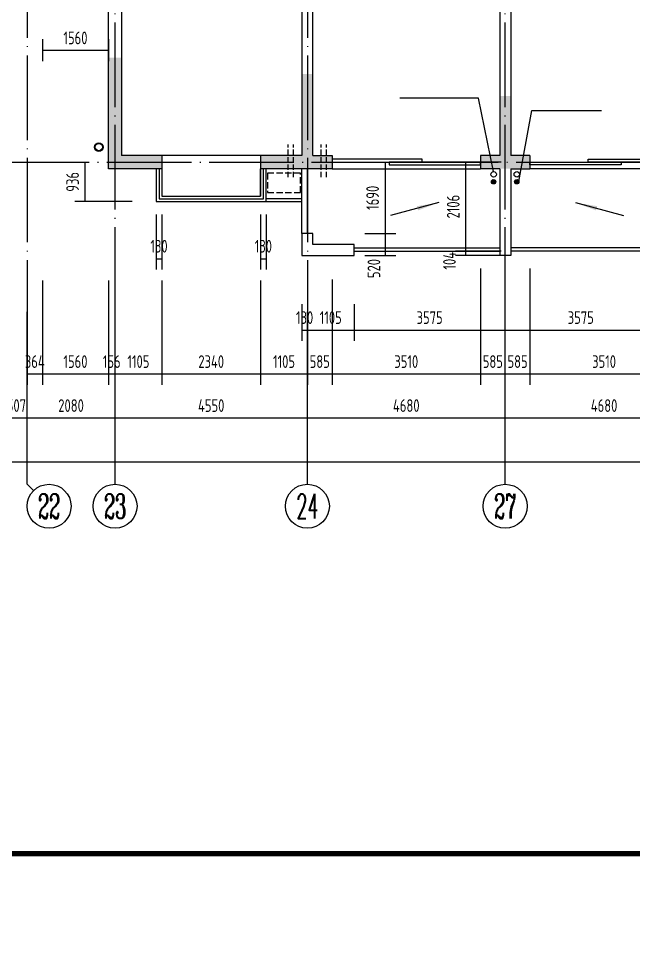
# Model space of a CAD drawing. Extents: x -726032 to 135930, y -151624 to 587044.
# Drawn here: x -339008 to -324450, y 444881 to 466554 of the extents above; entities that cross this region are included whole.
import ezdxf
from ezdxf.enums import TextEntityAlignment as Align

# ---------------------------------------------------------------- set-up
doc = ezdxf.new("R2010")
doc.units = 0
doc.header["$LTSCALE"] = 1000
doc.header["$MEASUREMENT"] = 0
doc.linetypes.add('DASH', pattern=[0.35, 0.25, -0.1])
doc.linetypes.add('DOTE', pattern=[2.42, 2, -0.2, 0.02, -0.2])
doc.layers.get('0').update_dxf_attribs({"linetype": 'CONTINUOUS'})
doc.layers.get('DEFPOINTS').update_dxf_attribs({"color": 1, "linetype": 'CONTINUOUS'})
for name, color, linetype in [('AXIS', 245, 'CONTINUOUS'), ('AXIS_TEXT', 7, 'CONTINUOUS'), ('COLUMN', 170, 'CONTINUOUS'), ('DOTE', 8, 'DOTE'), ('GROUND', 45, 'CONTINUOUS'), ('PUB_DIM', 245, 'CONTINUOUS'), ('PUB_TITLE', 1, 'CONTINUOUS'), ('ROOF', 4, 'CONTINUOUS'), ('WALL', 255, 'CONTINUOUS'), ('WINDOW', 155, 'CONTINUOUS'), ('引线', 213, 'CONTINUOUS'), ('空调', 245, 'CONTINUOUS'), ('雨水管', 20, 'CONTINUOUS')]:
    doc.layers.add(name, color=color, linetype=linetype)
doc.styles.add('COMPLEX', font='COMPLEX')
doc.styles.add('DIM_FONT', font='isocp.shx', dxfattribs={"width": 0.8})
doc.dimstyles.new('AXIS', dxfattribs={"dimtxt": 300, "dimasz": 1, "dimexe": 250, "dimexo": 300, "dimgap": 150, "dimtad": 1, "dimdec": 0, "dimzin": 0, "dimdsep": 46, "dimtxsty": 'DIM_FONT', "dimcen": 0.09, "dimse1": 1, "dimse2": 1, "dimclrt": 142, "dimadec": 0, "dimazin": 0, "dimtfac": 1, "dimtdec": 0, "dimtix": 1, "dimtmove": 2, "dimatfit": 3, "dimfxl": 1, "dimtolj": 1, "dimtzin": 0, "dimarcsym": 0})
doc.dimstyles.new('DIMA', dxfattribs={"dimtxt": 300, "dimasz": 1, "dimexe": 250, "dimexo": 300, "dimgap": 150, "dimtad": 1, "dimdec": 0, "dimzin": 0, "dimdsep": 46, "dimtxsty": 'DIM_FONT', "dimcen": 0.09, "dimse1": 1, "dimclrt": 142, "dimadec": 0, "dimazin": 0, "dimtfac": 1, "dimtdec": 0, "dimtix": 1, "dimtmove": 2, "dimatfit": 3, "dimfxl": 1, "dimtolj": 1, "dimtzin": 0, "dimarcsym": 0})
doc.dimstyles.new('DIMB', dxfattribs={"dimtxt": 300, "dimasz": 1, "dimexe": 250, "dimexo": 300, "dimgap": 150, "dimtad": 1, "dimdec": 0, "dimzin": 0, "dimdsep": 46, "dimtxsty": 'DIM_FONT', "dimcen": 0.09, "dimse2": 1, "dimclrt": 142, "dimadec": 0, "dimazin": 0, "dimtfac": 1, "dimtdec": 0, "dimtix": 1, "dimtmove": 2, "dimatfit": 3, "dimfxl": 1, "dimtolj": 1, "dimtzin": 0, "dimarcsym": 0})
doc.dimstyles.new('DIMN', dxfattribs={"dimtxt": 300, "dimasz": 1, "dimexe": 250, "dimexo": 300, "dimgap": 150, "dimtad": 1, "dimdec": 0, "dimzin": 0, "dimdsep": 46, "dimtxsty": 'DIM_FONT', "dimcen": 0.09, "dimclrt": 142, "dimadec": 0, "dimazin": 0, "dimtfac": 1, "dimtdec": 0, "dimtix": 1, "dimtmove": 2, "dimatfit": 3, "dimfxl": 1, "dimtolj": 1, "dimtzin": 0, "dimarcsym": 0})

# ---------------------------------------------------------------- blocks, each defined once
blk = doc.blocks.new('*D502')
at = {"layer": 'DEFPOINTS', "color": 0, "transparency": 16777216}
for p in [(-326905, 460938), (-323395, 460678), (-326905, 458135)]:
    blk.add_point(p, dxfattribs=at)
at = {"layer": 'PUB_DIM', "color": 0, "lineweight": -2, "transparency": 16777216}
for p, q in [((-326905, 460638), (-326905, 457885)), ((-323395, 460378), (-323395, 457885)), ((-323396, 458135), (-326904, 458135))]:
    blk.add_line(p, q, dxfattribs=at)
at = {"layer": 'PUB_DIM', "color": 0, "transparency": 16777216}
for points in [[(-326904, 458135), (-326904, 458134), (-326905, 458135)], [(-323396, 458135), (-323396, 458134), (-323395, 458135)]]:
    blk.add_solid(points, dxfattribs=at)
at = {"layer": 'PUB_DIM', "color": 142, "transparency": 16777216, "insert": (-325150, 458435), "char_height": 300, "attachment_point": 5, "style": 'DIM_FONT'}
blk.add_mtext('\\A1;3510', dxfattribs=at)
blk = doc.blocks.new('*D3173')
at = {"layer": 'AXIS', "color": 0, "lineweight": -2, "transparency": 16777216}
blk.add_line((-322811, 457095), (-327489, 457095), dxfattribs=at)
at = {"layer": 'AXIS', "color": 0, "transparency": 16777216}
for points in [[(-327489, 457095), (-327489, 457094), (-327490, 457095)], [(-322811, 457095), (-322811, 457094), (-322810, 457095)]]:
    blk.add_solid(points, dxfattribs=at)
at = {"layer": 'DEFPOINTS', "color": 0, "transparency": 16777216}
for p in [(-327490, 459612), (-322810, 459612), (-327490, 457095)]:
    blk.add_point(p, dxfattribs=at)
at = {"layer": 'AXIS', "color": 142, "transparency": 16777216, "insert": (-325150, 457395), "char_height": 300, "attachment_point": 5, "style": 'DIM_FONT'}
blk.add_mtext('\\A1;4680', dxfattribs=at)
blk = doc.blocks.new('*D1741')
at = {"layer": 'DEFPOINTS', "color": 0, "transparency": 16777216}
for p in [(-327490, 460094), (-323915, 460094), (-323915, 459175)]:
    blk.add_point(p, dxfattribs=at)
at = {"layer": 'PUB_DIM', "color": 0, "lineweight": -2, "transparency": 16777216}
for p, q in [((-323915, 459794), (-323915, 458925)), ((-327489, 459175), (-323916, 459175))]:
    blk.add_line(p, q, dxfattribs=at)
at = {"layer": 'PUB_DIM', "color": 0, "transparency": 16777216}
for points in [[(-327489, 459175), (-327489, 459174), (-327490, 459175)], [(-323916, 459175), (-323916, 459174), (-323915, 459175)]]:
    blk.add_solid(points, dxfattribs=at)
at = {"layer": 'PUB_DIM', "color": 142, "transparency": 16777216, "insert": (-325702, 459475), "char_height": 300, "attachment_point": 5, "style": 'DIM_FONT'}
blk.add_mtext('\\A1;3575', dxfattribs=at)
blk = doc.blocks.new('*D504')
at = {"layer": 'AXIS', "color": 0, "lineweight": -2, "transparency": 16777216}
for p, q in [((-384703, 459312), (-384703, 455805)), ((-316024, 459312), (-316024, 455805)), ((-316025, 456055), (-384702, 456055))]:
    blk.add_line(p, q, dxfattribs=at)
at = {"layer": 'AXIS', "color": 0, "transparency": 16777216}
for points in [[(-384702, 456055), (-384702, 456054), (-384703, 456055)], [(-316025, 456055), (-316025, 456054), (-316024, 456055)]]:
    blk.add_solid(points, dxfattribs=at)
at = {"layer": 'DEFPOINTS', "color": 0, "transparency": 16777216}
for p in [(-384703, 459612), (-316024, 459612), (-384703, 456055)]:
    blk.add_point(p, dxfattribs=at)
at = {"layer": 'AXIS', "color": 142, "transparency": 16777216, "insert": (-350363, 456355), "char_height": 300, "attachment_point": 5, "style": 'DIM_FONT'}
blk.add_mtext('\\A1;68679', dxfattribs=at)
blk = doc.blocks.new('*D3592')
at = {"layer": 'DEFPOINTS', "color": 0, "transparency": 16777216}
for p in [(-327490, 460938), (-326905, 460938), (-327490, 458135)]:
    blk.add_point(p, dxfattribs=at)
at = {"layer": 'PUB_DIM', "color": 0, "lineweight": -2, "transparency": 16777216}
for p, q in [((-326905, 460638), (-326905, 457885)), ((-327491, 458135), (-327492, 458135)), ((-326905, 458135), (-327490, 458135)), ((-326904, 458135), (-326903, 458135))]:
    blk.add_line(p, q, dxfattribs=at)
at = {"layer": 'PUB_DIM', "color": 0, "transparency": 16777216}
for points in [[(-327491, 458135), (-327491, 458134), (-327490, 458135)], [(-326904, 458135), (-326904, 458134), (-326905, 458135)]]:
    blk.add_solid(points, dxfattribs=at)
at = {"layer": 'PUB_DIM', "color": 142, "transparency": 16777216, "insert": (-327197, 458435), "char_height": 300, "attachment_point": 5, "style": 'DIM_FONT'}
blk.add_mtext('\\A1;585', dxfattribs=at)
blk = doc.blocks.new('*D1836')
at = {"layer": 'DEFPOINTS', "color": 0, "transparency": 16777216}
for p in [(-328075, 460938), (-327490, 460938), (-328075, 458135)]:
    blk.add_point(p, dxfattribs=at)
at = {"layer": 'PUB_DIM', "color": 0, "lineweight": -2, "transparency": 16777216}
for p, q in [((-328075, 460638), (-328075, 457885)), ((-328076, 458135), (-328077, 458135)), ((-327490, 458135), (-328075, 458135)), ((-327489, 458135), (-327488, 458135))]:
    blk.add_line(p, q, dxfattribs=at)
at = {"layer": 'PUB_DIM', "color": 0, "transparency": 16777216}
for points in [[(-328076, 458135), (-328076, 458134), (-328075, 458135)], [(-327489, 458135), (-327489, 458134), (-327490, 458135)]]:
    blk.add_solid(points, dxfattribs=at)
at = {"layer": 'PUB_DIM', "color": 142, "transparency": 16777216, "insert": (-327782, 458435), "char_height": 300, "attachment_point": 5, "style": 'DIM_FONT'}
blk.add_mtext('\\A1;585', dxfattribs=at)
blk = doc.blocks.new('*D620')
at = {"layer": 'DEFPOINTS', "color": 0, "transparency": 16777216}
for p in [(-332170, 460678), (-331585, 460678), (-332170, 458135)]:
    blk.add_point(p, dxfattribs=at)
at = {"layer": 'PUB_DIM', "color": 0, "lineweight": -2, "transparency": 16777216}
for p, q in [((-332170, 460378), (-332170, 457885)), ((-331585, 460378), (-331585, 457885)), ((-332171, 458135), (-332172, 458135)), ((-331585, 458135), (-332170, 458135)), ((-331584, 458135), (-331583, 458135))]:
    blk.add_line(p, q, dxfattribs=at)
at = {"layer": 'PUB_DIM', "color": 0, "transparency": 16777216}
for points in [[(-332171, 458135), (-332171, 458134), (-332170, 458135)], [(-331584, 458135), (-331584, 458134), (-331585, 458135)]]:
    blk.add_solid(points, dxfattribs=at)
at = {"layer": 'PUB_DIM', "color": 142, "transparency": 16777216, "insert": (-331877, 458435), "char_height": 300, "attachment_point": 5, "style": 'DIM_FONT'}
blk.add_mtext('\\A1;585', dxfattribs=at)
blk = doc.blocks.new('*D1837')
at = {"layer": 'DEFPOINTS', "color": 0, "transparency": 16777216}
for p in [(-332170, 460094), (-331065, 460094), (-331065, 459175)]:
    blk.add_point(p, dxfattribs=at)
at = {"layer": 'PUB_DIM', "color": 0, "lineweight": -2, "transparency": 16777216}
for p, q in [((-331065, 459794), (-331065, 458925)), ((-332169, 459175), (-331066, 459175))]:
    blk.add_line(p, q, dxfattribs=at)
at = {"layer": 'PUB_DIM', "color": 0, "transparency": 16777216}
for points in [[(-332169, 459175), (-332169, 459174), (-332170, 459175)], [(-331066, 459175), (-331066, 459174), (-331065, 459175)]]:
    blk.add_solid(points, dxfattribs=at)
at = {"layer": 'PUB_DIM', "color": 142, "transparency": 16777216, "insert": (-331617, 459475), "char_height": 300, "attachment_point": 5, "style": 'DIM_FONT'}
blk.add_mtext('\\A1;1105', dxfattribs=at)
blk = doc.blocks.new('*D3593')
at = {"layer": 'DEFPOINTS', "color": 0, "transparency": 16777216}
for p in [(-332300, 460094), (-332170, 460094), (-332170, 459175)]:
    blk.add_point(p, dxfattribs=at)
at = {"layer": 'PUB_DIM', "color": 0, "lineweight": -2, "transparency": 16777216}
for p, q in [((-332300, 459794), (-332300, 458925)), ((-332301, 459175), (-332302, 459175)), ((-332300, 459175), (-332170, 459175)), ((-332169, 459175), (-332168, 459175))]:
    blk.add_line(p, q, dxfattribs=at)
at = {"layer": 'PUB_DIM', "color": 0, "transparency": 16777216}
for points in [[(-332301, 459175), (-332301, 459174), (-332300, 459175)], [(-332169, 459175), (-332169, 459174), (-332170, 459175)]]:
    blk.add_solid(points, dxfattribs=at)
at = {"layer": 'PUB_DIM', "color": 142, "transparency": 16777216, "insert": (-332235, 459475), "char_height": 300, "attachment_point": 5, "style": 'DIM_FONT'}
blk.add_mtext('\\A1;130', dxfattribs=at)
blk = doc.blocks.new('*D621')
at = {"layer": 'DEFPOINTS', "color": 0, "transparency": 16777216}
for p in [(-328075, 460938), (-331585, 460678), (-331585, 458135)]:
    blk.add_point(p, dxfattribs=at)
at = {"layer": 'PUB_DIM', "color": 0, "lineweight": -2, "transparency": 16777216}
for p, q in [((-328075, 460638), (-328075, 457885)), ((-331585, 460378), (-331585, 457885)), ((-328076, 458135), (-331584, 458135))]:
    blk.add_line(p, q, dxfattribs=at)
at = {"layer": 'PUB_DIM', "color": 0, "transparency": 16777216}
for points in [[(-331584, 458135), (-331584, 458134), (-331585, 458135)], [(-328076, 458135), (-328076, 458134), (-328075, 458135)]]:
    blk.add_solid(points, dxfattribs=at)
at = {"layer": 'PUB_DIM', "color": 142, "transparency": 16777216, "insert": (-329830, 458435), "char_height": 300, "attachment_point": 5, "style": 'DIM_FONT'}
blk.add_mtext('\\A1;3510', dxfattribs=at)
blk = doc.blocks.new('*D3594')
at = {"layer": 'DEFPOINTS', "color": 0, "transparency": 16777216}
for p in [(-331065, 460094), (-327490, 460094), (-327490, 459175)]:
    blk.add_point(p, dxfattribs=at)
at = {"layer": 'PUB_DIM', "color": 0, "lineweight": -2, "transparency": 16777216}
for p, q in [((-331065, 459794), (-331065, 458925)), ((-331064, 459175), (-327491, 459175))]:
    blk.add_line(p, q, dxfattribs=at)
at = {"layer": 'PUB_DIM', "color": 0, "transparency": 16777216}
for points in [[(-331064, 459175), (-331064, 459174), (-331065, 459175)], [(-327491, 459175), (-327491, 459174), (-327490, 459175)]]:
    blk.add_solid(points, dxfattribs=at)
at = {"layer": 'PUB_DIM', "color": 142, "transparency": 16777216, "insert": (-329277, 459475), "char_height": 300, "attachment_point": 5, "style": 'DIM_FONT'}
blk.add_mtext('\\A1;3575', dxfattribs=at)
blk = doc.blocks.new('*D3595')
at = {"layer": 'DEFPOINTS', "color": 0, "transparency": 16777216}
for p in [(-336720, 460652), (-335615, 460652), (-336720, 458135)]:
    blk.add_point(p, dxfattribs=at)
at = {"layer": 'PUB_DIM', "color": 0, "lineweight": -2, "transparency": 16777216}
for p, q in [((-335615, 460352), (-335615, 457885)), ((-335616, 458135), (-336719, 458135))]:
    blk.add_line(p, q, dxfattribs=at)
at = {"layer": 'PUB_DIM', "color": 0, "transparency": 16777216}
for points in [[(-336719, 458135), (-336719, 458134), (-336720, 458135)], [(-335616, 458135), (-335616, 458134), (-335615, 458135)]]:
    blk.add_solid(points, dxfattribs=at)
at = {"layer": 'PUB_DIM', "color": 142, "transparency": 16777216, "insert": (-336167, 458435), "char_height": 300, "attachment_point": 5, "style": 'DIM_FONT'}
blk.add_mtext('\\A1;1105', dxfattribs=at)
blk = doc.blocks.new('*D623')
at = {"layer": 'DEFPOINTS', "color": 0, "transparency": 16777216}
for p in [(-338800, 460652), (-338436, 460652), (-338800, 458135)]:
    blk.add_point(p, dxfattribs=at)
at = {"layer": 'PUB_DIM', "color": 0, "lineweight": -2, "transparency": 16777216}
for p, q in [((-338800, 460352), (-338800, 457885)), ((-338436, 460352), (-338436, 457885)), ((-338801, 458135), (-338802, 458135)), ((-338436, 458135), (-338800, 458135)), ((-338435, 458135), (-338434, 458135))]:
    blk.add_line(p, q, dxfattribs=at)
at = {"layer": 'PUB_DIM', "color": 0, "transparency": 16777216}
for points in [[(-338801, 458135), (-338801, 458134), (-338800, 458135)], [(-338435, 458135), (-338435, 458134), (-338436, 458135)]]:
    blk.add_solid(points, dxfattribs=at)
at = {"layer": 'PUB_DIM', "color": 142, "transparency": 16777216, "insert": (-338618, 458435), "char_height": 300, "attachment_point": 5, "style": 'DIM_FONT'}
blk.add_mtext('\\A1;364', dxfattribs=at)
blk = doc.blocks.new('*D624')
at = {"layer": 'DEFPOINTS', "color": 0, "transparency": 16777216}
for p in [(-338436, 460652), (-336876, 460652), (-338436, 458135)]:
    blk.add_point(p, dxfattribs=at)
at = {"layer": 'PUB_DIM', "color": 0, "lineweight": -2, "transparency": 16777216}
for p, q in [((-338436, 460352), (-338436, 457885)), ((-336876, 460352), (-336876, 457885)), ((-336877, 458135), (-338435, 458135))]:
    blk.add_line(p, q, dxfattribs=at)
at = {"layer": 'PUB_DIM', "color": 0, "transparency": 16777216}
for points in [[(-338435, 458135), (-338435, 458134), (-338436, 458135)], [(-336877, 458135), (-336877, 458134), (-336876, 458135)]]:
    blk.add_solid(points, dxfattribs=at)
at = {"layer": 'PUB_DIM', "color": 142, "transparency": 16777216, "insert": (-337656, 458435), "char_height": 300, "attachment_point": 5, "style": 'DIM_FONT'}
blk.add_mtext('\\A1;1560', dxfattribs=at)
blk = doc.blocks.new('*D1838')
at = {"layer": 'DEFPOINTS', "color": 0, "transparency": 16777216}
for p in [(-336876, 460652), (-336720, 460652), (-336876, 458135)]:
    blk.add_point(p, dxfattribs=at)
at = {"layer": 'PUB_DIM', "color": 0, "lineweight": -2, "transparency": 16777216}
for p, q in [((-336876, 460352), (-336876, 457885)), ((-336877, 458135), (-336878, 458135)), ((-336720, 458135), (-336876, 458135)), ((-336719, 458135), (-336718, 458135))]:
    blk.add_line(p, q, dxfattribs=at)
at = {"layer": 'PUB_DIM', "color": 0, "transparency": 16777216}
for points in [[(-336877, 458135), (-336877, 458134), (-336876, 458135)], [(-336719, 458135), (-336719, 458134), (-336720, 458135)]]:
    blk.add_solid(points, dxfattribs=at)
at = {"layer": 'PUB_DIM', "color": 142, "transparency": 16777216, "insert": (-336798, 458435), "char_height": 300, "attachment_point": 5, "style": 'DIM_FONT'}
blk.add_mtext('\\A1;156', dxfattribs=at)
blk = doc.blocks.new('*D1839')
at = {"layer": 'DEFPOINTS', "color": 0, "transparency": 16777216}
for p in [(-333275, 460652), (-332170, 460678), (-333275, 458135)]:
    blk.add_point(p, dxfattribs=at)
at = {"layer": 'PUB_DIM', "color": 0, "lineweight": -2, "transparency": 16777216}
for p, q in [((-333275, 460352), (-333275, 457885)), ((-332171, 458135), (-333274, 458135))]:
    blk.add_line(p, q, dxfattribs=at)
at = {"layer": 'PUB_DIM', "color": 0, "transparency": 16777216}
for points in [[(-333274, 458135), (-333274, 458134), (-333275, 458135)], [(-332171, 458135), (-332171, 458134), (-332170, 458135)]]:
    blk.add_solid(points, dxfattribs=at)
at = {"layer": 'PUB_DIM', "color": 142, "transparency": 16777216, "insert": (-332722, 458435), "char_height": 300, "attachment_point": 5, "style": 'DIM_FONT'}
blk.add_mtext('\\A1;1105', dxfattribs=at)
blk = doc.blocks.new('*D625')
at = {"layer": 'DEFPOINTS', "color": 0, "transparency": 16777216}
for p in [(-335615, 460652), (-333275, 460652), (-335615, 458135)]:
    blk.add_point(p, dxfattribs=at)
at = {"layer": 'PUB_DIM', "color": 0, "lineweight": -2, "transparency": 16777216}
for p, q in [((-335615, 460352), (-335615, 457885)), ((-333275, 460352), (-333275, 457885)), ((-333276, 458135), (-335614, 458135))]:
    blk.add_line(p, q, dxfattribs=at)
at = {"layer": 'PUB_DIM', "color": 0, "transparency": 16777216}
for points in [[(-335614, 458135), (-335614, 458134), (-335615, 458135)], [(-333276, 458135), (-333276, 458134), (-333275, 458135)]]:
    blk.add_solid(points, dxfattribs=at)
at = {"layer": 'PUB_DIM', "color": 142, "transparency": 16777216, "insert": (-334445, 458435), "char_height": 300, "attachment_point": 5, "style": 'DIM_FONT'}
blk.add_mtext('\\A1;2340', dxfattribs=at)
blk = doc.blocks.new('*D3204')
at = {"layer": 'AXIS', "color": 0, "lineweight": -2, "transparency": 16777216}
blk.add_line((-332171, 457095), (-336719, 457095), dxfattribs=at)
at = {"layer": 'AXIS', "color": 0, "transparency": 16777216}
for points in [[(-336719, 457095), (-336719, 457094), (-336720, 457095)], [(-332171, 457095), (-332171, 457094), (-332170, 457095)]]:
    blk.add_solid(points, dxfattribs=at)
at = {"layer": 'DEFPOINTS', "color": 0, "transparency": 16777216}
for p in [(-336720, 459612), (-332170, 459612), (-336720, 457095)]:
    blk.add_point(p, dxfattribs=at)
at = {"layer": 'AXIS', "color": 142, "transparency": 16777216, "insert": (-334445, 457395), "char_height": 300, "attachment_point": 5, "style": 'DIM_FONT'}
blk.add_mtext('\\A1;4550', dxfattribs=at)
blk = doc.blocks.new('_AXISO')
blk.add_circle((0, 0), 0.5)
at = {"layer": 'AXIS_TEXT', "style": 'COMPLEX', "width": 1.041667}
blk.add_attdef('A', text='', height=0.56, dxfattribs=at).set_placement((-0.25, -0.28), (0.25, -0.28), align=Align.FIT)
blk = doc.blocks.new('*D3205')
at = {"layer": 'AXIS', "color": 0, "lineweight": -2, "transparency": 16777216}
for p, q in [((-339308, 457095), (-339309, 457095)), ((-338800, 457095), (-339307, 457095)), ((-338799, 457095), (-338798, 457095))]:
    blk.add_line(p, q, dxfattribs=at)
at = {"layer": 'AXIS', "color": 0, "transparency": 16777216}
for points in [[(-339308, 457095), (-339308, 457094), (-339307, 457095)], [(-338799, 457095), (-338799, 457094), (-338800, 457095)]]:
    blk.add_solid(points, dxfattribs=at)
at = {"layer": 'DEFPOINTS', "color": 0, "transparency": 16777216}
for p in [(-339307, 459612), (-338800, 459612), (-339307, 457095)]:
    blk.add_point(p, dxfattribs=at)
at = {"layer": 'AXIS', "color": 142, "transparency": 16777216, "insert": (-339053, 457395), "char_height": 300, "attachment_point": 5, "style": 'DIM_FONT'}
blk.add_mtext('\\A1;507', dxfattribs=at)
blk = doc.blocks.new('*D3206')
at = {"layer": 'AXIS', "color": 0, "lineweight": -2, "transparency": 16777216}
blk.add_line((-336721, 457095), (-338799, 457095), dxfattribs=at)
at = {"layer": 'AXIS', "color": 0, "transparency": 16777216}
for points in [[(-338799, 457095), (-338799, 457094), (-338800, 457095)], [(-336721, 457095), (-336721, 457094), (-336720, 457095)]]:
    blk.add_solid(points, dxfattribs=at)
at = {"layer": 'DEFPOINTS', "color": 0, "transparency": 16777216}
for p in [(-338800, 459612), (-336720, 459612), (-338800, 457095)]:
    blk.add_point(p, dxfattribs=at)
at = {"layer": 'AXIS', "color": 142, "transparency": 16777216, "insert": (-337760, 457395), "char_height": 300, "attachment_point": 5, "style": 'DIM_FONT'}
blk.add_mtext('\\A1;2080', dxfattribs=at)
blk = doc.blocks.new('_AXISO1')
blk.add_line((0.354, -0.146), (0.5, 0))
blk.add_circle((0, -0.5), 0.5)
at = {"layer": 'AXIS_TEXT', "style": 'COMPLEX', "width": 1.041667}
blk.add_attdef('A', text='', height=0.56, dxfattribs=at).set_placement((-0.25, -0.78), (0.25, -0.78), align=Align.FIT)
blk = doc.blocks.new('*D3209')
at = {"layer": 'AXIS', "color": 0, "lineweight": -2, "transparency": 16777216}
blk.add_line((-327491, 457095), (-332169, 457095), dxfattribs=at)
at = {"layer": 'AXIS', "color": 0, "transparency": 16777216}
for points in [[(-332169, 457095), (-332169, 457094), (-332170, 457095)], [(-327491, 457095), (-327491, 457094), (-327490, 457095)]]:
    blk.add_solid(points, dxfattribs=at)
at = {"layer": 'DEFPOINTS', "color": 0, "transparency": 16777216}
for p in [(-332170, 459612), (-327490, 459612), (-332170, 457095)]:
    blk.add_point(p, dxfattribs=at)
at = {"layer": 'AXIS', "color": 142, "transparency": 16777216, "insert": (-329830, 457395), "char_height": 300, "attachment_point": 5, "style": 'DIM_FONT'}
blk.add_mtext('\\A1;4680', dxfattribs=at)
blk = doc.blocks.new('*D3599')
at = {"layer": 'DEFPOINTS', "color": 0, "transparency": 16777216}
for p in [(-337425, 463154), (-336017, 463154), (-336017, 462218)]:
    blk.add_point(p, dxfattribs=at)
at = {"layer": 'PUB_DIM', "color": 0, "lineweight": -2, "transparency": 16777216}
for p, q in [((-337425, 462219), (-337425, 463153)), ((-336317, 462218), (-337675, 462218))]:
    blk.add_line(p, q, dxfattribs=at)
at = {"layer": 'PUB_DIM', "color": 0, "transparency": 16777216}
for points in [[(-337425, 463153), (-337424, 463153), (-337425, 463154)], [(-337425, 462219), (-337424, 462219), (-337425, 462218)]]:
    blk.add_solid(points, dxfattribs=at)
at = {"layer": 'PUB_DIM', "color": 142, "transparency": 16777216, "insert": (-337725, 462686), "char_height": 300, "attachment_point": 5, "rotation": 90, "style": 'DIM_FONT'}
blk.add_mtext('\\A1;936', dxfattribs=at)
blk = doc.blocks.new('*D630')
at = {"layer": 'DEFPOINTS', "color": 0, "transparency": 16777216}
for p in [(-338436, 466364), (-336876, 466364), (-338436, 465790)]:
    blk.add_point(p, dxfattribs=at)
at = {"layer": 'PUB_DIM', "color": 0, "lineweight": -2, "transparency": 16777216}
for p, q in [((-338436, 466064), (-338436, 465540)), ((-336876, 466064), (-336876, 465540)), ((-336877, 465790), (-338435, 465790))]:
    blk.add_line(p, q, dxfattribs=at)
at = {"layer": 'PUB_DIM', "color": 0, "transparency": 16777216}
for points in [[(-338435, 465790), (-338435, 465790), (-338436, 465790)], [(-336877, 465790), (-336877, 465790), (-336876, 465790)]]:
    blk.add_solid(points, dxfattribs=at)
at = {"layer": 'PUB_DIM', "color": 142, "transparency": 16777216, "insert": (-337656, 466090), "char_height": 300, "attachment_point": 5, "style": 'DIM_FONT'}
blk.add_mtext('\\A1;1560', dxfattribs=at)
blk = doc.blocks.new('*D648')
at = {"layer": 'DEFPOINTS', "color": 0, "transparency": 16777216}
for p in [(-328418, 461048), (-327284, 461048), (-327284, 460944)]:
    blk.add_point(p, dxfattribs=at)
at = {"layer": 'PUB_DIM', "color": 0, "lineweight": -2, "transparency": 16777216}
for p, q in [((-327584, 461048), (-328668, 461048)), ((-328418, 461049), (-328418, 461050)), ((-328418, 460944), (-328418, 461048)), ((-327584, 460944), (-328668, 460944)), ((-328418, 460943), (-328418, 460942))]:
    blk.add_line(p, q, dxfattribs=at)
at = {"layer": 'PUB_DIM', "color": 0, "transparency": 16777216}
for points in [[(-328418, 461049), (-328417, 461049), (-328418, 461048)], [(-328418, 460943), (-328417, 460943), (-328418, 460944)]]:
    blk.add_solid(points, dxfattribs=at)
at = {"layer": 'PUB_DIM', "color": 142, "transparency": 16777216, "insert": (-328808, 460820), "char_height": 300, "attachment_point": 5, "rotation": 90, "style": 'DIM_FONT'}
blk.add_mtext('\\A1;104', dxfattribs=at)
blk = doc.blocks.new('*D650')
at = {"layer": 'DEFPOINTS', "color": 0, "transparency": 16777216}
for p in [(-328418, 463154), (-327284, 463154), (-327284, 461048)]:
    blk.add_point(p, dxfattribs=at)
at = {"layer": 'PUB_DIM', "color": 0, "lineweight": -2, "transparency": 16777216}
for p, q in [((-327584, 463154), (-328668, 463154)), ((-328418, 461049), (-328418, 463153)), ((-327584, 461048), (-328668, 461048))]:
    blk.add_line(p, q, dxfattribs=at)
at = {"layer": 'PUB_DIM', "color": 0, "transparency": 16777216}
for points in [[(-328418, 463153), (-328417, 463153), (-328418, 463154)], [(-328418, 461049), (-328417, 461049), (-328418, 461048)]]:
    blk.add_solid(points, dxfattribs=at)
at = {"layer": 'PUB_DIM', "color": 142, "transparency": 16777216, "insert": (-328718, 462101), "char_height": 300, "attachment_point": 5, "rotation": 90, "style": 'DIM_FONT'}
blk.add_mtext('\\A1;2106', dxfattribs=at)
blk = doc.blocks.new('*D651')
at = {"layer": 'DEFPOINTS', "color": 0, "transparency": 16777216}
for p in [(-331108, 461464), (-331108, 460944), (-330326, 460944)]:
    blk.add_point(p, dxfattribs=at)
at = {"layer": 'PUB_DIM', "color": 0, "lineweight": -2, "transparency": 16777216}
for p, q in [((-330808, 461464), (-330076, 461464)), ((-330326, 461463), (-330326, 460945)), ((-330808, 460944), (-330076, 460944))]:
    blk.add_line(p, q, dxfattribs=at)
at = {"layer": 'PUB_DIM', "color": 0, "transparency": 16777216}
for points in [[(-330326, 461463), (-330326, 461463), (-330326, 461464)], [(-330326, 460945), (-330326, 460945), (-330326, 460944)]]:
    blk.add_solid(points, dxfattribs=at)
at = {"layer": 'PUB_DIM', "color": 142, "transparency": 16777216, "insert": (-330595, 460636), "char_height": 300, "attachment_point": 5, "rotation": 90, "style": 'DIM_FONT'}
blk.add_mtext('\\A1;520', dxfattribs=at)
blk = doc.blocks.new('*D653')
at = {"layer": 'DEFPOINTS', "color": 0, "transparency": 16777216}
for p in [(-331290, 463154), (-331108, 461464), (-330326, 461464)]:
    blk.add_point(p, dxfattribs=at)
at = {"layer": 'PUB_DIM', "color": 0, "lineweight": -2, "transparency": 16777216}
for p, q in [((-330990, 463154), (-330076, 463154)), ((-330326, 463153), (-330326, 461465)), ((-330808, 461464), (-330076, 461464))]:
    blk.add_line(p, q, dxfattribs=at)
at = {"layer": 'PUB_DIM', "color": 0, "transparency": 16777216}
for points in [[(-330326, 463153), (-330326, 463153), (-330326, 463154)], [(-330326, 461465), (-330326, 461465), (-330326, 461464)]]:
    blk.add_solid(points, dxfattribs=at)
at = {"layer": 'PUB_DIM', "color": 142, "transparency": 16777216, "insert": (-330626, 462309), "char_height": 300, "attachment_point": 5, "rotation": 90, "style": 'DIM_FONT'}
blk.add_mtext('\\A1;1690', dxfattribs=at)
blk = doc.blocks.new('*D655')
at = {"layer": 'DEFPOINTS', "color": 0, "transparency": 16777216}
for p in [(-335745, 462218), (-335615, 462218), (-335615, 460863)]:
    blk.add_point(p, dxfattribs=at)
at = {"layer": 'PUB_DIM', "color": 0, "lineweight": -2, "transparency": 16777216}
for p, q in [((-335745, 461918), (-335745, 460613)), ((-335615, 461918), (-335615, 460613)), ((-335746, 460863), (-335747, 460863)), ((-335745, 460863), (-335615, 460863)), ((-335614, 460863), (-335613, 460863))]:
    blk.add_line(p, q, dxfattribs=at)
at = {"layer": 'PUB_DIM', "color": 0, "transparency": 16777216}
for points in [[(-335746, 460864), (-335746, 460863), (-335745, 460863)], [(-335614, 460864), (-335614, 460863), (-335615, 460863)]]:
    blk.add_solid(points, dxfattribs=at)
at = {"layer": 'PUB_DIM', "color": 142, "transparency": 16777216, "insert": (-335680, 461163), "char_height": 300, "attachment_point": 5, "style": 'DIM_FONT'}
blk.add_mtext('\\A1;130', dxfattribs=at)
blk = doc.blocks.new('*D656')
at = {"layer": 'DEFPOINTS', "color": 0, "transparency": 16777216}
for p in [(-333275, 462218), (-333145, 462218), (-333145, 460863)]:
    blk.add_point(p, dxfattribs=at)
at = {"layer": 'PUB_DIM', "color": 0, "lineweight": -2, "transparency": 16777216}
for p, q in [((-333275, 461918), (-333275, 460613)), ((-333145, 461918), (-333145, 460613)), ((-333276, 460863), (-333277, 460863)), ((-333275, 460863), (-333145, 460863)), ((-333144, 460863), (-333143, 460863))]:
    blk.add_line(p, q, dxfattribs=at)
at = {"layer": 'PUB_DIM', "color": 0, "transparency": 16777216}
for points in [[(-333276, 460864), (-333276, 460863), (-333275, 460863)], [(-333144, 460864), (-333144, 460863), (-333145, 460863)]]:
    blk.add_solid(points, dxfattribs=at)
at = {"layer": 'PUB_DIM', "color": 142, "transparency": 16777216, "insert": (-333210, 461163), "char_height": 300, "attachment_point": 5, "style": 'DIM_FONT'}
blk.add_mtext('\\A1;130', dxfattribs=at)
blk = doc.blocks.new('_ARROW')
blk.add_solid([(0, 0), (-1, 0.1), (-1, -0.1)])

msp = doc.modelspace()

# ---------------------------------------------------------------- hatches: boundary and pattern name
at = {"layer": '雨水管'}
h = msp.add_hatch(dxfattribs=at)
h.set_pattern_fill('ANSI31', color=256, scale=130, style=0)
h.set_pattern_definition([(45, (-848519.378, 804719.422), (-11.4904852, 11.4904852), [])])
h.paths.add_polyline_path([(-327815.6, 462687.6, 1), (-327711.6, 462687.6, 1)])
h = msp.add_hatch(dxfattribs=at)
h.set_pattern_fill('ANSI31', color=256, scale=130, style=0)
h.set_pattern_definition([(135, (193539.637, 804719.422), (11.4904852, 11.4904852), [])])
h.paths.add_polyline_path([(-327268.2, 462687.6, 1), (-327164.2, 462687.6, 1)])

# ---------------------------------------------------------------- linework, layer by layer
at = {"layer": 'AXIS'}
for p, q in [((-338799.9, 455534.5), (-338799.9, 459611.9)), ((-336719.9, 455534.5), (-336719.9, 459611.9)), ((-332169.9, 455534.5), (-332169.9, 459611.9)), ((-327489.9, 455534.5), (-327489.9, 459611.9))]:
    msp.add_line(p, q, dxfattribs=at)
at = {"layer": 'COLUMN'}
for points in [[(-336875.9, 465624), (-336875.9, 462998), (-336563.9, 465624), (-336563.9, 463310)], [(-332299.9, 465234), (-332299.9, 463310), (-332039.9, 465234), (-332039.9, 463310)], [(-327619.9, 463310), (-327619.9, 464714), (-327359.9, 463310), (-327359.9, 464714)], [(-336875.9, 462998), (-336563.9, 463310), (-335614.9, 462998), (-335614.9, 463310)], [(-333274.9, 463310), (-333274.9, 462998), (-331584.9, 463310), (-331584.9, 462998)], [(-328074.9, 463310), (-328074.9, 462998), (-326904.9, 463310), (-326904.9, 462998)]]:
    msp.add_solid(points, dxfattribs=at)
at = {"layer": 'DOTE'}
for p, q in [((-338799.9, 487455.9), (-338799.9, 459611.9)), ((-332169.9, 487455.9), (-332169.9, 459611.9)), ((-327489.9, 459611.9), (-327489.9, 471994)), ((-336719.9, 459611.9), (-336719.9, 470954)), ((-385312.2, 463154), (-315680.4, 463154))]:
    msp.add_line(p, q, dxfattribs=at)
at = {"layer": 'GROUND'}
for p, q in [((-331584.9, 462998), (-328074.9, 462998)), ((-323394.9, 462998), (-326904.9, 462998))]:
    msp.add_line(p, q, dxfattribs=at)
at = {"layer": 'PUB_TITLE'}
for points, const_width in [([(-398815.4, 445498.4), (-302225.4, 445498.4), (-302225.4, 500098.4), (-398815.4, 500098.4)], 0.234), ([(-396215.4, 446798.4), (-303525.4, 446798.4), (-303525.4, 498798.4), (-396215.4, 498798.4)], 130), ([(-398815.4, 390898.4), (-302225.4, 390898.4), (-302225.4, 445498.4), (-398815.4, 445498.4)], 0.234)]:
    msp.add_lwpolyline(points, close=True, dxfattribs=dict(at, const_width=const_width))
at = {"layer": 'ROOF'}
for p, q in [((-332299.9, 461463.8), (-332299.9, 462998)), ((-332169.9, 461463.8), (-332169.9, 462998)), ((-333144.9, 462296), (-332299.9, 462296)), ((-333144.9, 462218), (-332299.9, 462218))]:
    msp.add_line(p, q, dxfattribs=at)
for points in [[(-331064.9, 461125.8), (-327619.9, 461125.8)], [(-331064.9, 461047.8), (-327619.9, 461047.8)], [(-323914.9, 461125.8), (-327359.9, 461125.8)], [(-323914.9, 461047.8), (-327359.9, 461047.8)]]:
    msp.add_lwpolyline(points, dxfattribs=at)
at = {"layer": 'WALL'}
for p, q in [((-327359.9, 471864), (-327359.9, 463310)), ((-336875.9, 462998), (-336875.9, 469784)), ((-332039.9, 463310), (-332039.9, 469498)), ((-327619.9, 469186), (-327619.9, 463310)), ((-336563.9, 468406), (-336563.9, 463310)), ((-332299.9, 468406), (-332299.9, 463310)), ((-335614.9, 463310), (-336563.9, 463310)), ((-335614.9, 463310), (-335614.9, 462998)), ((-333274.9, 463310), (-333274.9, 462998)), ((-332299.9, 463310), (-333274.9, 463310)), ((-332039.9, 463310), (-331584.9, 463310)), ((-331584.9, 463310), (-331584.9, 462998)), ((-328074.9, 463310), (-328074.9, 462998)), ((-327619.9, 463310), (-328074.9, 463310)), ((-326904.9, 463310), (-327359.9, 463310)), ((-326904.9, 463310), (-326904.9, 462998)), ((-335614.9, 462998), (-336875.9, 462998)), ((-331584.9, 462998), (-333274.9, 462998)), ((-327619.9, 462998), (-328074.9, 462998)), ((-327619.9, 462998), (-327619.9, 460944)), ((-327359.9, 462998), (-326904.9, 462998)), ((-327359.9, 462998), (-327359.9, 460944)), ((-327359.9, 460944), (-327619.9, 460944))]:
    msp.add_line(p, q, dxfattribs=at)
at = {"layer": 'WALL', "color": 255}
for p, q in [((-332299.9, 461463.8), (-332299.9, 460943.8)), ((-332039.9, 461203.8), (-332039.9, 461463.8)), ((-331064.9, 461203.8), (-332039.9, 461203.8)), ((-331064.9, 460943.8), (-331064.9, 461203.8)), ((-332299.9, 460943.8), (-331064.9, 460943.8))]:
    msp.add_line(p, q, dxfattribs=at)
at = {"layer": 'WALL', "color": 0}
msp.add_line((-332039.9, 461463.8), (-332299.9, 461463.8), dxfattribs=at)
at = {"layer": 'WINDOW'}
msp.add_line((-333274.9, 463310), (-335614.9, 463310), dxfattribs=at)
for points in [[(-331584.9, 463154), (-329452.9, 463154), (-329452.9, 463219), (-331584.9, 463219)], [(-323394.9, 463154), (-325526.9, 463154), (-325526.9, 463219), (-323394.9, 463219)], [(-330232.9, 463089), (-328074.9, 463089), (-328074.9, 463154), (-330232.9, 463154)], [(-324746.9, 463089), (-326904.9, 463089), (-326904.9, 463154), (-324746.9, 463154)]]:
    msp.add_lwpolyline(points, close=True, dxfattribs=at)
for points in [[(-335744.9, 462998), (-335744.9, 462218), (-333144.9, 462218), (-333144.9, 462998)], [(-335679.9, 462998), (-335679.9, 462283), (-333209.9, 462283), (-333209.9, 462998)], [(-335614.9, 462998), (-335614.9, 462348), (-333274.9, 462348), (-333274.9, 462998)], [(-333274.9, 462998), (-333274.9, 462348)]]:
    msp.add_lwpolyline(points, dxfattribs=at)
at = {"layer": '引线'}
for p, q in [((-327164.7, 462695.2), (-326861.5, 464372.5)), ((-326861.5, 464372.5), (-325213.9, 464372.5))]:
    msp.add_line(p, q, dxfattribs=at)
msp.add_lwpolyline([(-327763.6, 462930.2), (-328123.9, 464665.6), (-329985.8, 464665.6)], dxfattribs=at)
at = {"layer": '空调', "linetype": 'DASH', "ltscale": 0.5}
for p, q in [((-332624.9, 462798.3), (-332624.9, 463572.1)), ((-332494.9, 462798.3), (-332494.9, 463572.1)), ((-331844.9, 462798.3), (-331844.9, 463572.1)), ((-331714.9, 462798.3), (-331714.9, 463572.1))]:
    msp.add_line(p, q, dxfattribs=at)
at = {"layer": '空调', "linetype": 'DASH', "ltscale": 0.6}
msp.add_lwpolyline([(-333111.7, 462436.6), (-332331.7, 462436.6), (-332331.7, 462891.6), (-333111.7, 462891.6)], close=True, dxfattribs=at)
at = {"layer": '雨水管'}
for points in [[(-329062, 462194.4), (-330204, 461892.3)], [(-325829.3, 462194.4), (-324687.3, 461892.3)]]:
    msp.add_lwpolyline(points, dxfattribs=at)
for centre, radius in [((-337103.5, 463507.6), 104), ((-337103.5, 463507.6), 84.5), ((-327763.6, 462865.2), 65), ((-327763.6, 462687.6), 52), ((-327216.2, 462865.2), 65), ((-327216.2, 462687.6), 52)]:
    msp.add_circle(centre, radius, dxfattribs=at)

# ---------------------------------------------------------------- block references
at = {"layer": 'AXIS'}
ref = msp.add_blockref('_AXISO1', (-338799.9, 455014.5), dxfattribs=dict(at, xscale=1040, yscale=1040, zscale=1040, rotation=90))
ref.add_attrib('A', '22', dxfattribs={"layer": 'AXIS_TEXT', "height": 582.4, "style": 'COMPLEX', "width": 0.551471}).set_placement((-338539.9, 454723.3), (-338019.9, 454723.3), align=Align.FIT)
ref = msp.add_blockref('_AXISO', (-336719.9, 455014.5), dxfattribs=dict(at, xscale=1040, yscale=1040, zscale=1040))
ref.add_attrib('A', '23', dxfattribs={"layer": 'AXIS_TEXT', "height": 582.4, "style": 'COMPLEX', "width": 0.551471}).set_placement((-336979.9, 454723.3), (-336459.9, 454723.3), align=Align.FIT)
ref = msp.add_blockref('_AXISO', (-332169.9, 455014.5), dxfattribs=dict(at, xscale=1040, yscale=1040, zscale=1040))
ref.add_attrib('A', '24', dxfattribs={"layer": 'AXIS_TEXT', "height": 582.4, "style": 'COMPLEX', "width": 0.520833}).set_placement((-332429.9, 454723.3), (-331909.9, 454723.3), align=Align.FIT)
ref = msp.add_blockref('_AXISO', (-327489.9, 455014.5), dxfattribs=dict(at, xscale=1040, yscale=1040, zscale=1040))
ref.add_attrib('A', '27', dxfattribs={"layer": 'AXIS_TEXT', "height": 582.4, "style": 'COMPLEX', "width": 0.551471}).set_placement((-327749.9, 454723.3), (-327229.9, 454723.3), align=Align.FIT)
at = {"layer": '雨水管'}
for p, xscale, yscale, zscale, rotation in [((-329062, 462194.4), 519.9999999999976, 519.9999999999976, 519.9999999999976, 14.8153817559993), ((-325829.3, 462194.4), -519.9999999999975, 520, 520, 345.1846182440007)]:
    msp.add_blockref('_ARROW', p, dxfattribs=dict(at, xscale=xscale, yscale=yscale, zscale=zscale, rotation=rotation))

# ---------------------------------------------------------------- dimensions: what is measured, and where the dimension line sits
at = {"layer": 'AXIS'}
dim = msp.add_aligned_dim(p1=(-316023.9, 459611.9), p2=(-384702.9, 459611.9), distance=3557.4, dimstyle='DIMN', dxfattribs=at)
dim.commit()
dim.dimension.update_dxf_attribs({"geometry": '*D504', "text_midpoint": (-350363.4, 456354.5)})
for base, p1, p2, picture, middle in [((-339306.9, 457094.5), (-338799.9, 459611.9), (-339306.9, 459611.9), '*D3205', (-339053.4, 457394.5)), ((-338799.9, 457094.5), (-336719.9, 459611.9), (-338799.9, 459611.9), '*D3206', (-337759.9, 457394.5)), ((-336719.9, 457094.5), (-332169.9, 459611.9), (-336719.9, 459611.9), '*D3204', (-334444.9, 457394.5)), ((-332169.9, 457094.5), (-327489.9, 459611.9), (-332169.9, 459611.9), '*D3209', (-329829.9, 457394.5)), ((-327489.9, 457094.5), (-322809.9, 459611.9), (-327489.9, 459611.9), '*D3173', (-325149.9, 457394.5))]:
    dim = msp.add_linear_dim(base=base, p1=p1, p2=p2, dimstyle='AXIS', dxfattribs=at)
    dim.commit()
    dim.dimension.update_dxf_attribs({"geometry": picture, "text_midpoint": middle})
at = {"layer": 'PUB_DIM'}
for base, p1, p2, dimstyle, picture, middle in [((-338435.9, 465790), (-336875.9, 466364), (-338435.9, 466364), 'DIMN', '*D630', (-337655.9, 466090)), ((-335614.9, 460863.5), (-335744.9, 462218), (-335614.9, 462218), 'DIMN', '*D655', (-335679.9, 461163.5)), ((-333144.9, 460863.5), (-333274.9, 462218), (-333144.9, 462218), 'DIMN', '*D656', (-333209.9, 461163.5)), ((-331584.9, 458134.5), (-328074.9, 460937.9), (-331584.9, 460677.9), 'DIMN', '*D621', (-329829.9, 458434.5)), ((-328074.9, 458134.5), (-327489.9, 460937.9), (-328074.9, 460937.9), 'DIMA', '*D1836', (-327782.4, 458434.5)), ((-327489.9, 458134.5), (-326904.9, 460937.9), (-327489.9, 460937.9), 'DIMB', '*D3592', (-327197.4, 458434.5)), ((-326904.9, 458134.5), (-323394.9, 460677.9), (-326904.9, 460937.9), 'DIMN', '*D502', (-325149.9, 458434.5)), ((-338799.9, 458134.5), (-338435.9, 460651.9), (-338799.9, 460651.9), 'DIMN', '*D623', (-338617.9, 458434.5)), ((-338435.9, 458134.5), (-336875.9, 460651.9), (-338435.9, 460651.9), 'DIMN', '*D624', (-337655.9, 458434.5)), ((-336875.9, 458134.5), (-336719.9, 460651.9), (-336875.9, 460651.9), 'DIMA', '*D1838', (-336797.9, 458434.5)), ((-336719.9, 458134.5), (-335614.9, 460651.9), (-336719.9, 460651.9), 'DIMB', '*D3595', (-336167.4, 458434.5)), ((-335614.9, 458134.5), (-333274.9, 460651.9), (-335614.9, 460651.9), 'DIMN', '*D625', (-334444.9, 458434.5)), ((-333274.9, 458134.5), (-332169.9, 460677.9), (-333274.9, 460651.9), 'DIMA', '*D1839', (-332722.4, 458434.5)), ((-332169.9, 458134.5), (-331584.9, 460677.9), (-332169.9, 460677.9), 'DIMN', '*D620', (-331877.4, 458434.5)), ((-332169.9, 459174.5), (-332299.9, 460094.4), (-332169.9, 460094.4), 'DIMB', '*D3593', (-332234.9, 459474.5)), ((-331064.9, 459174.5), (-332169.9, 460094.4), (-331064.9, 460094.4), 'DIMA', '*D1837', (-331617.4, 459474.5)), ((-327489.9, 459174.5), (-331064.9, 460094.4), (-327489.9, 460094.4), 'DIMB', '*D3594', (-329277.4, 459474.5)), ((-323914.9, 459174.5), (-327489.9, 460094.4), (-323914.9, 460094.4), 'DIMA', '*D1741', (-325702.4, 459474.5))]:
    dim = msp.add_linear_dim(base=base, p1=p1, p2=p2, dimstyle=dimstyle, dxfattribs=at)
    dim.commit()
    dim.dimension.update_dxf_attribs({"geometry": picture, "text_midpoint": middle})
for base, p1, p2, dimstyle, picture, middle in [((-337424.6, 463154), (-336017.3, 462218), (-336017.3, 463154), 'DIMB', '*D3599', (-337724.6, 462686)), ((-330325.7, 461463.8), (-331290.2, 463154), (-331108.2, 461463.8), 'DIMN', '*D653', (-330625.7, 462308.9)), ((-328417.6, 463154), (-327284.2, 461047.8), (-327284.2, 463154), 'DIMN', '*D650', (-328717.7, 462100.9))]:
    dim = msp.add_linear_dim(base=base, p1=p1, p2=p2, angle=90, dimstyle=dimstyle, dxfattribs=at)
    dim.commit()
    dim.dimension.update_dxf_attribs({"geometry": picture, "text_midpoint": middle})
for base, p1, p2, picture, middle in [((-330325.7, 460943.8), (-331108.2, 461463.8), (-331108.2, 460943.8), '*D651', (-330594.9, 460635.5)), ((-328417.6, 461047.8), (-327284.2, 460944), (-327284.2, 461047.8), '*D648', (-328807.6, 460820))]:
    dim = msp.add_linear_dim(base=base, p1=p1, p2=p2, angle=90, dimstyle='DIMN', dxfattribs=at)
    dim.commit()
    dim.dimension.update_dxf_attribs({"geometry": picture, "text_midpoint": middle, "dimtype": 160})

doc.saveas('drawing.dxf')
